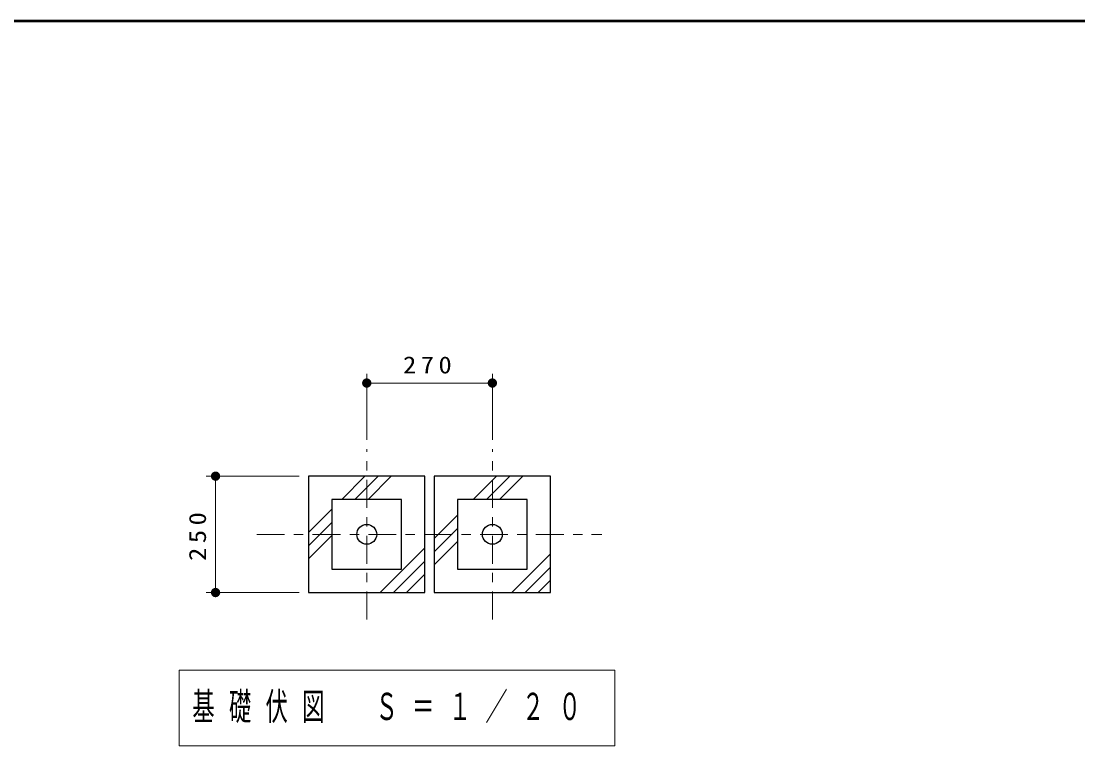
# Model space of a CAD drawing. Units: millimetres on the paper, scale 1:20. Extents: x 1295 to 1680, y 0 to 267.
# Drawn here: x 1437 to 1550.6, y 189.2 to 267 of the extents above; entities that cross this region are included whole.
import ezdxf

# ---------------------------------------------------------------- set-up
doc = ezdxf.new("R2010")
doc.units = ezdxf.units.MM
doc.linetypes.add('USER2', pattern=[6, 3, -1, 1, -1])
doc.layers.add('1_20', color=7, linetype='Continuous', lineweight=13)
doc.layers.add('NAKAMURA図枠', color=7, linetype='Continuous', lineweight=13)
doc.styles.add('ＭＳ ゴシック', font='')
doc.styles.get('ＭＳ ゴシック').set_extended_font_data('MS Gothic')

# ---------------------------------------------------------------- blocks, each defined once
blk = doc.blocks.new('filled_dot')
at = {"color": 0, "linetype": 'Continuous', "lineweight": -2, "const_width": 1.25}
blk.add_lwpolyline([(-0.625, 0, 1), (0.625, 0, 1)], format="xyb", close=True, dxfattribs=at)

msp = doc.modelspace()

# ---------------------------------------------------------------- linework, layer by layer
at = {"layer": '1_20'}
for p, q in [((1474.146, 222.031), (1474.146, 229.133)), ((1487.646, 222.031), (1487.646, 229.133)), ((1474.146, 228.133), (1487.646, 228.133)), ((1466.896, 218.133), (1456.896, 218.133)), ((1457.896, 205.633), (1457.896, 218.133)), ((1471.454, 215.633), (1473.954, 218.133)), ((1472.868, 215.633), (1475.368, 218.133)), ((1474.283, 215.633), (1476.783, 218.133)), ((1485.596, 215.633), (1488.096, 218.133)), ((1487.011, 215.633), (1489.511, 218.133)), ((1488.425, 215.633), (1490.925, 218.133)), ((1467.896, 212.074), (1470.396, 214.574)), ((1481.396, 211.432), (1483.896, 213.932)), ((1467.896, 210.66), (1470.396, 213.16)), ((1481.396, 210.018), (1483.896, 212.518)), ((1467.896, 209.246), (1470.396, 211.746)), ((1475.596, 205.633), (1480.396, 210.432)), ((1481.396, 208.604), (1483.896, 211.104)), ((1477.011, 205.633), (1480.396, 209.018)), ((1489.738, 205.633), (1493.896, 209.79)), ((1491.153, 205.633), (1493.896, 208.376)), ((1478.425, 205.633), (1480.396, 207.604)), ((1492.567, 205.633), (1493.896, 206.961)), ((1466.896, 205.633), (1456.896, 205.633)), ((1453.996, 197.301), (1453.996, 189.168)), ((1500.796, 197.301), (1453.996, 197.301)), ((1500.796, 189.168), (1500.796, 197.301)), ((1453.996, 189.168), (1500.796, 189.168))]:
    msp.add_line(p, q, dxfattribs=at)
at = {"layer": '1_20', "linetype": 'USER2'}
for p, q in [((1474.146, 202.734), (1474.146, 221.031)), ((1487.646, 202.734), (1487.646, 221.031)), ((1462.316, 211.883), (1499.395, 211.883))]:
    msp.add_line(p, q, dxfattribs=at)
at = {"layer": '1_20', "lineweight": 25}
for p, q in [((1480.396, 218.133), (1467.896, 218.133)), ((1467.896, 218.133), (1467.896, 205.633)), ((1480.396, 205.633), (1480.396, 218.133)), ((1493.896, 218.133), (1481.396, 218.133)), ((1481.396, 218.133), (1481.396, 205.633)), ((1493.896, 205.633), (1493.896, 218.133)), ((1477.896, 215.633), (1470.396, 215.633)), ((1470.396, 215.633), (1470.396, 208.133)), ((1477.896, 208.133), (1477.896, 215.633)), ((1491.396, 215.633), (1483.896, 215.633)), ((1483.896, 215.633), (1483.896, 208.133)), ((1491.396, 208.133), (1491.396, 215.633)), ((1470.396, 208.133), (1477.896, 208.133)), ((1483.896, 208.133), (1491.396, 208.133)), ((1467.896, 205.633), (1480.396, 205.633)), ((1481.396, 205.633), (1493.896, 205.633))]:
    msp.add_line(p, q, dxfattribs=at)
for centre in [(1474.146, 211.883), (1487.646, 211.883)]:
    msp.add_circle(centre, 1.067, dxfattribs=at)
at = {"layer": 'NAKAMURA図枠', "lineweight": 50}
msp.add_line((1680, 267), (1295, 267), dxfattribs=at)

# ---------------------------------------------------------------- block references
at = {"layer": '1_20', "xscale": 0.4, "yscale": 0.4}
msp.add_blockref('filled_dot', (1474.146, 228.133), dxfattribs=at)
for p, rotation in [((1487.646, 228.133), 180), ((1457.896, 218.133), 270), ((1457.896, 205.633), 90)]:
    msp.add_blockref('filled_dot', p, dxfattribs=dict(at, rotation=rotation))

# ---------------------------------------------------------------- texts
at = {"layer": '1_20', "style": 'ＭＳ ゴシック'}
for s, insert, char_height, attachment_point in [('\\T1.33;\\W1.15;270', (1480.896, 229.133), 1.833, 8), ('\\T1.64;\\W0.6;基礎伏図\u3000Ｓ＝１／２０', (1455.396, 193.234), 2.933, 4)]:
    msp.add_mtext(s, dxfattribs=dict(at, insert=insert, char_height=char_height, attachment_point=attachment_point))
at = {"layer": '1_20', "insert": (1456.896, 211.883), "char_height": 1.833, "attachment_point": 8, "rotation": 90, "style": 'ＭＳ ゴシック'}
msp.add_mtext('\\T1.33;\\W1.15;250', dxfattribs=at)

doc.saveas('drawing.dxf')
